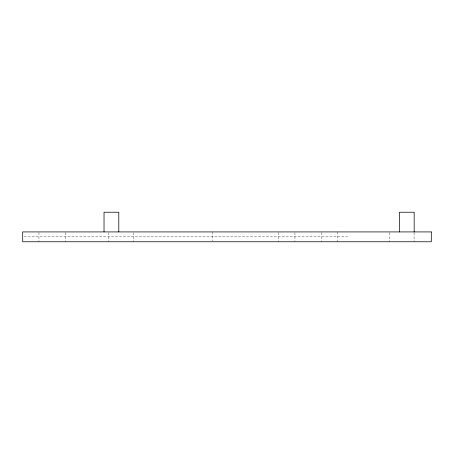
<?xml version="1.0" encoding="UTF-8"?>
<svg xmlns="http://www.w3.org/2000/svg" width="454" height="454" viewBox="0 0 454 454"><rect width="100%" height="100%" fill="white"/><g stroke="black" fill="none" stroke-linecap="round" stroke-linejoin="round"><path stroke-width="0.34" stroke-dasharray="2.27 1.7" d="M24.113 236.846L347.611 236.846M414.071 232.624L414.071 241.766M389.458 232.624L389.458 241.766M337.765 231.92L337.765 241.766M321.517 232.624L321.517 241.766M294.935 232.624L294.935 241.766M278.688 232.624L278.688 241.766M212.234 231.92L212.234 241.063M133.465 232.624L133.465 241.766M108.852 232.624L108.852 241.766M65.529 232.624L65.529 241.766M38.948 232.624L38.948 241.766"/><path stroke-width="0.68" d="M414.167 231.92L414.167 212.234L399.401 212.234L399.401 231.92M118.795 231.92L118.795 212.234L104.028 212.234L104.028 231.92M431.3 231.92L22.7 231.92L22.7 241.766L431.3 241.766L431.3 231.92"/></g></svg>
